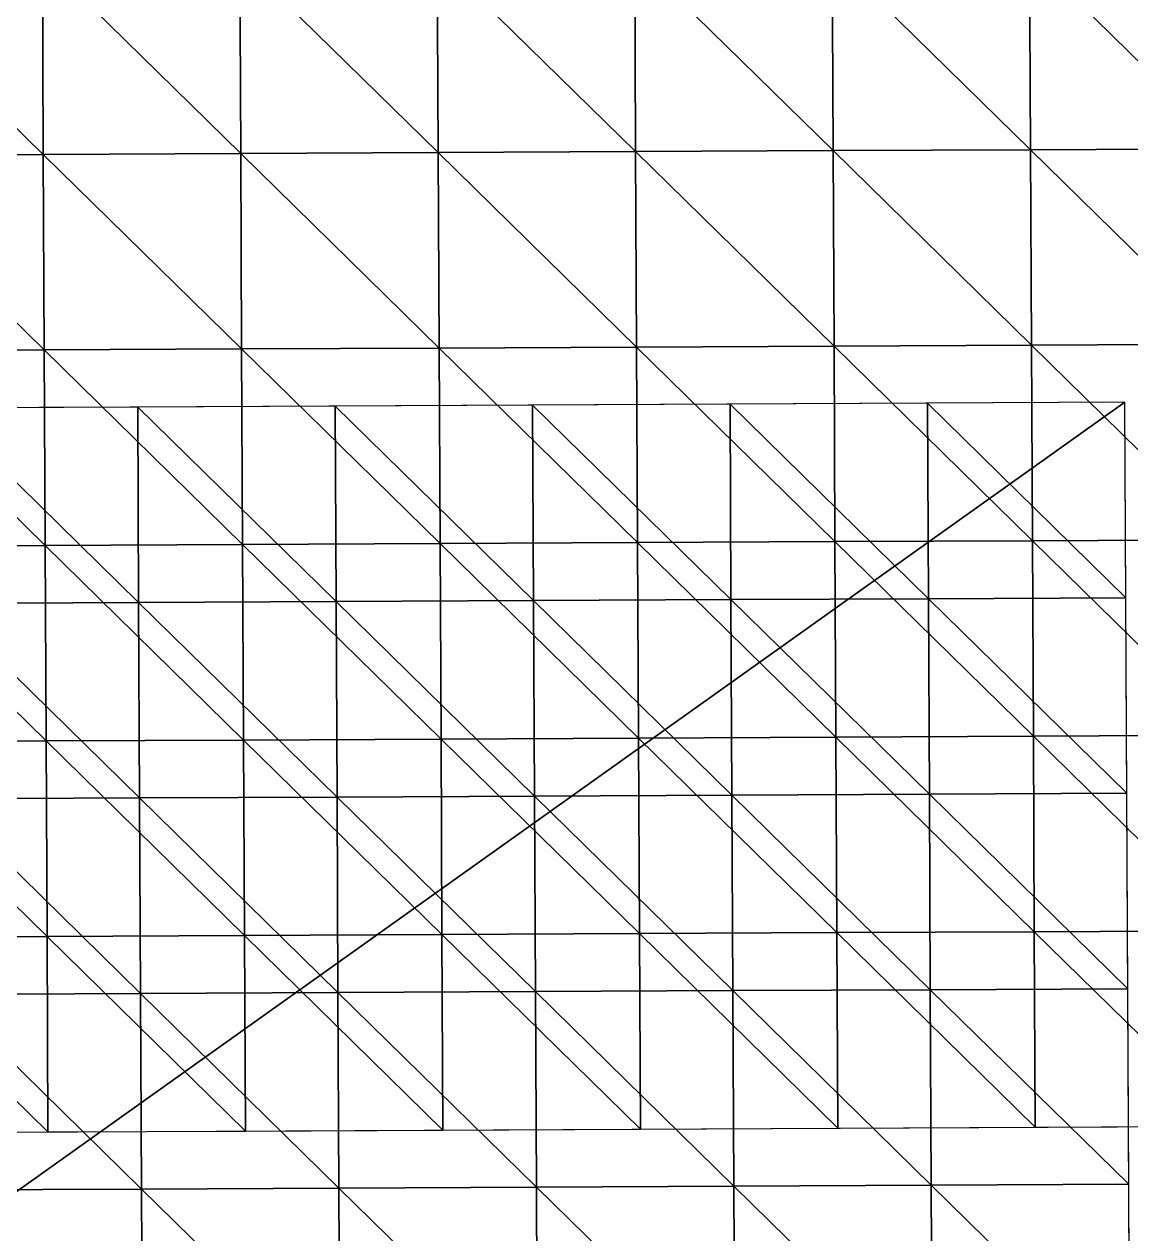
# Model space of a CAD drawing. Extents: x -372 to 678, y -263 to 741.
# Drawn here: x 299.3 to 369.7, y 210 to 287 of the extents above; entities that cross this region are included whole.
import ezdxf

# ---------------------------------------------------------------- set-up
doc = ezdxf.new("R2010")
doc.units = 0
doc.header["$LTSCALE"] = 0.0254
doc.layers.get('0').update_dxf_attribs({"linetype": 'CONTINUOUS'})
doc.layers.add('LOCATION_SNAPSHOT', color=144, linetype='CONTINUOUS')
doc.layers.add('LOCATION_TERRAIN', color=36, linetype='CONTINUOUS')

# ---------------------------------------------------------------- blocks, each defined once
blk = doc.blocks.new('LOCATION_SNAPSHOT')
at = {"color": 8}
mesh = blk.add_polyface(dxfattribs=at)
corners = [(-369.308, -262.945), (369.306, 262.947), (-371.821, 259.377), (371.824, -259.377)]
mesh.append_faces([[corners[k] for k in face] for face in [(0, 1, 2), (1, 0, 3)]], dxfattribs={"vtx0": -1, "color": 8})
blk = doc.blocks.new('LOCATION_TERRAIN')
at = {"color": 8}
mesh = blk.add_polyface(dxfattribs=at)
corners = [(306.558, 250.208, 5.6), (306.498, 262.644, 5.427), (293.937, 262.584, 4.778)]
mesh.append_faces([[corners[k] for k in face] for face in [(0, 1, 2)]], dxfattribs={"color": 8})
mesh = blk.add_polyface(dxfattribs=at)
corners = [(306.558, 250.208, 5.6), (293.937, 262.584, 4.778), (293.997, 250.147, 5.137)]
mesh.append_faces([[corners[k] for k in face] for face in [(0, 1, 2)]], dxfattribs={"color": 8})
mesh = blk.add_polyface(dxfattribs=at)
corners = [(319.12, 250.269, 6.088), (319.06, 262.705, 6.101), (306.498, 262.644, 5.427)]
mesh.append_faces([[corners[k] for k in face] for face in [(0, 1, 2)]], dxfattribs={"color": 8})
mesh = blk.add_polyface(dxfattribs=at)
corners = [(319.12, 250.269, 6.088), (306.498, 262.644, 5.427), (306.558, 250.208, 5.6)]
mesh.append_faces([[corners[k] for k in face] for face in [(0, 1, 2)]], dxfattribs={"color": 8})
mesh = blk.add_polyface(dxfattribs=at)
corners = [(331.681, 250.329, 6.881), (331.621, 262.765, 7.081), (319.06, 262.705, 6.101)]
mesh.append_faces([[corners[k] for k in face] for face in [(0, 1, 2)]], dxfattribs={"color": 8})
mesh = blk.add_polyface(dxfattribs=at)
corners = [(331.681, 250.329, 6.881), (319.06, 262.705, 6.101), (319.12, 250.269, 6.088)]
mesh.append_faces([[corners[k] for k in face] for face in [(0, 1, 2)]], dxfattribs={"color": 8})
mesh = blk.add_polyface(dxfattribs=at)
corners = [(344.243, 250.39, 7.674), (344.183, 262.826, 8.061), (331.621, 262.765, 7.081)]
mesh.append_faces([[corners[k] for k in face] for face in [(0, 1, 2)]], dxfattribs={"color": 8})
mesh = blk.add_polyface(dxfattribs=at)
corners = [(344.243, 250.39, 7.674), (331.621, 262.765, 7.081), (331.681, 250.329, 6.881)]
mesh.append_faces([[corners[k] for k in face] for face in [(0, 1, 2)]], dxfattribs={"color": 8})
mesh = blk.add_polyface(dxfattribs=at)
corners = [(356.804, 250.45, 8.448), (356.744, 262.887, 9.013), (344.183, 262.826, 8.061)]
mesh.append_faces([[corners[k] for k in face] for face in [(0, 1, 2)]], dxfattribs={"color": 8})
mesh = blk.add_polyface(dxfattribs=at)
corners = [(356.804, 250.45, 8.448), (344.183, 262.826, 8.061), (344.243, 250.39, 7.674)]
mesh.append_faces([[corners[k] for k in face] for face in [(0, 1, 2)]], dxfattribs={"color": 8})
mesh = blk.add_polyface(dxfattribs=at)
corners = [(369.366, 250.511, 8.778), (369.306, 262.947, 9.332), (356.744, 262.887, 9.013)]
mesh.append_faces([[corners[k] for k in face] for face in [(0, 1, 2)]], dxfattribs={"color": 8})
mesh = blk.add_polyface(dxfattribs=at)
corners = [(369.366, 250.511, 8.778), (356.744, 262.887, 9.013), (356.804, 250.45, 8.448)]
mesh.append_faces([[corners[k] for k in face] for face in [(0, 1, 2)]], dxfattribs={"color": 8})
mesh = blk.add_polyface(dxfattribs=at)
corners = [(306.618, 237.772, 5.802), (306.558, 250.208, 5.6), (293.997, 250.147, 5.137)]
mesh.append_faces([[corners[k] for k in face] for face in [(0, 1, 2)]], dxfattribs={"color": 8})
mesh = blk.add_polyface(dxfattribs=at)
corners = [(306.618, 237.772, 5.802), (293.997, 250.147, 5.137), (294.057, 237.711, 5.556)]
mesh.append_faces([[corners[k] for k in face] for face in [(0, 1, 2)]], dxfattribs={"color": 8})
mesh = blk.add_polyface(dxfattribs=at)
corners = [(319.18, 237.832, 6.072), (319.12, 250.269, 6.088), (306.558, 250.208, 5.6)]
mesh.append_faces([[corners[k] for k in face] for face in [(0, 1, 2)]], dxfattribs={"color": 8})
mesh = blk.add_polyface(dxfattribs=at)
corners = [(319.18, 237.832, 6.072), (306.558, 250.208, 5.6), (306.618, 237.772, 5.802)]
mesh.append_faces([[corners[k] for k in face] for face in [(0, 1, 2)]], dxfattribs={"color": 8})
mesh = blk.add_polyface(dxfattribs=at)
corners = [(331.741, 237.893, 6.648), (331.681, 250.329, 6.881), (319.12, 250.269, 6.088)]
mesh.append_faces([[corners[k] for k in face] for face in [(0, 1, 2)]], dxfattribs={"color": 8})
mesh = blk.add_polyface(dxfattribs=at)
corners = [(331.741, 237.893, 6.648), (319.12, 250.269, 6.088), (319.18, 237.832, 6.072)]
mesh.append_faces([[corners[k] for k in face] for face in [(0, 1, 2)]], dxfattribs={"color": 8})
mesh = blk.add_polyface(dxfattribs=at)
corners = [(344.303, 237.953, 7.224), (344.243, 250.39, 7.674), (331.681, 250.329, 6.881)]
mesh.append_faces([[corners[k] for k in face] for face in [(0, 1, 2)]], dxfattribs={"color": 8})
mesh = blk.add_polyface(dxfattribs=at)
corners = [(344.303, 237.953, 7.224), (331.681, 250.329, 6.881), (331.741, 237.893, 6.648)]
mesh.append_faces([[corners[k] for k in face] for face in [(0, 1, 2)]], dxfattribs={"color": 8})
mesh = blk.add_polyface(dxfattribs=at)
corners = [(356.864, 238.014, 7.79), (356.804, 250.45, 8.448), (344.243, 250.39, 7.674)]
mesh.append_faces([[corners[k] for k in face] for face in [(0, 1, 2)]], dxfattribs={"color": 8})
mesh = blk.add_polyface(dxfattribs=at)
corners = [(356.864, 238.014, 7.79), (344.243, 250.39, 7.674), (344.303, 237.953, 7.224)]
mesh.append_faces([[corners[k] for k in face] for face in [(0, 1, 2)]], dxfattribs={"color": 8})
mesh = blk.add_polyface(dxfattribs=at)
corners = [(369.426, 238.075, 8.12), (369.366, 250.511, 8.778), (356.804, 250.45, 8.448)]
mesh.append_faces([[corners[k] for k in face] for face in [(0, 1, 2)]], dxfattribs={"color": 8})
mesh = blk.add_polyface(dxfattribs=at)
corners = [(369.426, 238.075, 8.12), (356.804, 250.45, 8.448), (356.864, 238.014, 7.79)]
mesh.append_faces([[corners[k] for k in face] for face in [(0, 1, 2)]], dxfattribs={"color": 8})
mesh = blk.add_polyface(dxfattribs=at)
corners = [(306.678, 225.335, 6.003), (306.618, 237.772, 5.802), (294.057, 237.711, 5.556)]
mesh.append_faces([[corners[k] for k in face] for face in [(0, 1, 2)]], dxfattribs={"color": 8})
mesh = blk.add_polyface(dxfattribs=at)
corners = [(319.24, 225.396, 6.056), (319.18, 237.832, 6.072), (306.618, 237.772, 5.802)]
mesh.append_faces([[corners[k] for k in face] for face in [(0, 1, 2)]], dxfattribs={"color": 8})
mesh = blk.add_polyface(dxfattribs=at)
corners = [(319.24, 225.396, 6.056), (306.618, 237.772, 5.802), (306.678, 225.335, 6.003)]
mesh.append_faces([[corners[k] for k in face] for face in [(0, 1, 2)]], dxfattribs={"color": 8})
mesh = blk.add_polyface(dxfattribs=at)
corners = [(331.801, 225.457, 6.415), (331.741, 237.893, 6.648), (319.18, 237.832, 6.072)]
mesh.append_faces([[corners[k] for k in face] for face in [(0, 1, 2)]], dxfattribs={"color": 8})
mesh = blk.add_polyface(dxfattribs=at)
corners = [(331.801, 225.457, 6.415), (319.18, 237.832, 6.072), (319.24, 225.396, 6.056)]
mesh.append_faces([[corners[k] for k in face] for face in [(0, 1, 2)]], dxfattribs={"color": 8})
mesh = blk.add_polyface(dxfattribs=at)
corners = [(344.363, 225.517, 6.775), (344.303, 237.953, 7.224), (331.741, 237.893, 6.648)]
mesh.append_faces([[corners[k] for k in face] for face in [(0, 1, 2)]], dxfattribs={"color": 8})
mesh = blk.add_polyface(dxfattribs=at)
corners = [(344.363, 225.517, 6.775), (331.741, 237.893, 6.648), (331.801, 225.457, 6.415)]
mesh.append_faces([[corners[k] for k in face] for face in [(0, 1, 2)]], dxfattribs={"color": 8})
mesh = blk.add_polyface(dxfattribs=at)
corners = [(356.924, 225.578, 7.133), (356.864, 238.014, 7.79), (344.303, 237.953, 7.224)]
mesh.append_faces([[corners[k] for k in face] for face in [(0, 1, 2)]], dxfattribs={"color": 8})
mesh = blk.add_polyface(dxfattribs=at)
corners = [(356.924, 225.578, 7.133), (344.303, 237.953, 7.224), (344.363, 225.517, 6.775)]
mesh.append_faces([[corners[k] for k in face] for face in [(0, 1, 2)]], dxfattribs={"color": 8})
mesh = blk.add_polyface(dxfattribs=at)
corners = [(369.486, 225.638, 7.463), (369.426, 238.075, 8.12), (356.864, 238.014, 7.79)]
mesh.append_faces([[corners[k] for k in face] for face in [(0, 1, 2)]], dxfattribs={"color": 8})
mesh = blk.add_polyface(dxfattribs=at)
corners = [(369.486, 225.638, 7.463), (356.864, 238.014, 7.79), (356.924, 225.578, 7.133)]
mesh.append_faces([[corners[k] for k in face] for face in [(0, 1, 2)]], dxfattribs={"color": 8})
mesh = blk.add_polyface(dxfattribs=at)
corners = [(306.678, 225.335, 6.003), (294.057, 237.711, 5.556), (294.117, 225.275, 5.974)]
mesh.append_faces([[corners[k] for k in face] for face in [(0, 1, 2)]], dxfattribs={"color": 8})
mesh = blk.add_polyface(dxfattribs=at)
corners = [(331.861, 213.02, 6.467), (331.801, 225.457, 6.415), (319.24, 225.396, 6.056)]
mesh.append_faces([[corners[k] for k in face] for face in [(0, 1, 2)]], dxfattribs={"color": 8})
mesh = blk.add_polyface(dxfattribs=at)
corners = [(344.423, 213.081, 6.609), (344.363, 225.517, 6.775), (331.801, 225.457, 6.415)]
mesh.append_faces([[corners[k] for k in face] for face in [(0, 1, 2)]], dxfattribs={"color": 8})
mesh = blk.add_polyface(dxfattribs=at)
corners = [(344.423, 213.081, 6.609), (331.801, 225.457, 6.415), (331.861, 213.02, 6.467)]
mesh.append_faces([[corners[k] for k in face] for face in [(0, 1, 2)]], dxfattribs={"color": 8})
mesh = blk.add_polyface(dxfattribs=at)
corners = [(356.984, 213.141, 6.763), (356.924, 225.578, 7.133), (344.363, 225.517, 6.775)]
mesh.append_faces([[corners[k] for k in face] for face in [(0, 1, 2)]], dxfattribs={"color": 8})
mesh = blk.add_polyface(dxfattribs=at)
corners = [(356.984, 213.141, 6.763), (344.363, 225.517, 6.775), (344.423, 213.081, 6.609)]
mesh.append_faces([[corners[k] for k in face] for face in [(0, 1, 2)]], dxfattribs={"color": 8})
mesh = blk.add_polyface(dxfattribs=at)
corners = [(369.546, 213.202, 7.187), (369.486, 225.638, 7.463), (356.924, 225.578, 7.133)]
mesh.append_faces([[corners[k] for k in face] for face in [(0, 1, 2)]], dxfattribs={"color": 8})
mesh = blk.add_polyface(dxfattribs=at)
corners = [(369.546, 213.202, 7.187), (356.924, 225.578, 7.133), (356.984, 213.141, 6.763)]
mesh.append_faces([[corners[k] for k in face] for face in [(0, 1, 2)]], dxfattribs={"color": 8})
mesh = blk.add_polyface(dxfattribs=at)
corners = [(306.738, 212.899, 6.489), (306.678, 225.335, 6.003), (294.117, 225.275, 5.974)]
mesh.append_faces([[corners[k] for k in face] for face in [(0, 1, 2)]], dxfattribs={"color": 8})
mesh = blk.add_polyface(dxfattribs=at)
corners = [(306.738, 212.899, 6.489), (294.117, 225.275, 5.974), (294.177, 212.839, 6.677)]
mesh.append_faces([[corners[k] for k in face] for face in [(0, 1, 2)]], dxfattribs={"color": 8})
mesh = blk.add_polyface(dxfattribs=at)
corners = [(319.3, 212.96, 6.325), (319.24, 225.396, 6.056), (306.678, 225.335, 6.003)]
mesh.append_faces([[corners[k] for k in face] for face in [(0, 1, 2)]], dxfattribs={"color": 8})
mesh = blk.add_polyface(dxfattribs=at)
corners = [(319.3, 212.96, 6.325), (306.678, 225.335, 6.003), (306.738, 212.899, 6.489)]
mesh.append_faces([[corners[k] for k in face] for face in [(0, 1, 2)]], dxfattribs={"color": 8})
mesh = blk.add_polyface(dxfattribs=at)
corners = [(331.861, 213.02, 6.467), (319.24, 225.396, 6.056), (319.3, 212.96, 6.325)]
mesh.append_faces([[corners[k] for k in face] for face in [(0, 1, 2)]], dxfattribs={"color": 8})
mesh = blk.add_polyface(dxfattribs=at)
corners = [(357.044, 200.705, 6.439), (356.984, 213.141, 6.763), (344.423, 213.081, 6.609)]
mesh.append_faces([[corners[k] for k in face] for face in [(0, 1, 2)]], dxfattribs={"color": 8})
mesh = blk.add_polyface(dxfattribs=at)
corners = [(369.606, 200.766, 6.971), (369.546, 213.202, 7.187), (356.984, 213.141, 6.763)]
mesh.append_faces([[corners[k] for k in face] for face in [(0, 1, 2)]], dxfattribs={"color": 8})
mesh = blk.add_polyface(dxfattribs=at)
corners = [(369.606, 200.766, 6.971), (356.984, 213.141, 6.763), (357.044, 200.705, 6.439)]
mesh.append_faces([[corners[k] for k in face] for face in [(0, 1, 2)]], dxfattribs={"color": 8})
mesh = blk.add_polyface(dxfattribs=at)
corners = [(306.798, 200.463, 7.019), (306.738, 212.899, 6.489), (294.177, 212.839, 6.677)]
mesh.append_faces([[corners[k] for k in face] for face in [(0, 1, 2)]], dxfattribs={"color": 8})
mesh = blk.add_polyface(dxfattribs=at)
corners = [(306.798, 200.463, 7.019), (294.177, 212.839, 6.677), (294.237, 200.402, 7.424)]
mesh.append_faces([[corners[k] for k in face] for face in [(0, 1, 2)]], dxfattribs={"color": 8})
mesh = blk.add_polyface(dxfattribs=at)
corners = [(319.36, 200.523, 6.638), (319.3, 212.96, 6.325), (306.738, 212.899, 6.489)]
mesh.append_faces([[corners[k] for k in face] for face in [(0, 1, 2)]], dxfattribs={"color": 8})
mesh = blk.add_polyface(dxfattribs=at)
corners = [(319.36, 200.523, 6.638), (306.738, 212.899, 6.489), (306.798, 200.463, 7.019)]
mesh.append_faces([[corners[k] for k in face] for face in [(0, 1, 2)]], dxfattribs={"color": 8})
mesh = blk.add_polyface(dxfattribs=at)
corners = [(331.921, 200.584, 6.563), (331.861, 213.02, 6.467), (319.3, 212.96, 6.325)]
mesh.append_faces([[corners[k] for k in face] for face in [(0, 1, 2)]], dxfattribs={"color": 8})
mesh = blk.add_polyface(dxfattribs=at)
corners = [(331.921, 200.584, 6.563), (319.3, 212.96, 6.325), (319.36, 200.523, 6.638)]
mesh.append_faces([[corners[k] for k in face] for face in [(0, 1, 2)]], dxfattribs={"color": 8})
mesh = blk.add_polyface(dxfattribs=at)
corners = [(344.483, 200.645, 6.489), (344.423, 213.081, 6.609), (331.861, 213.02, 6.467)]
mesh.append_faces([[corners[k] for k in face] for face in [(0, 1, 2)]], dxfattribs={"color": 8})
mesh = blk.add_polyface(dxfattribs=at)
corners = [(344.483, 200.645, 6.489), (331.861, 213.02, 6.467), (331.921, 200.584, 6.563)]
mesh.append_faces([[corners[k] for k in face] for face in [(0, 1, 2)]], dxfattribs={"color": 8})
mesh = blk.add_polyface(dxfattribs=at)
corners = [(357.044, 200.705, 6.439), (344.423, 213.081, 6.609), (344.483, 200.645, 6.489)]
mesh.append_faces([[corners[k] for k in face] for face in [(0, 1, 2)]], dxfattribs={"color": 8})
blk = doc.blocks.new('LOCATION_SNAPSHOT_1')
at = {"color": 8}
mesh = blk.add_polyface(dxfattribs=at)
corners = [(-63.49, 214.773), (675.116, 740.668), (-66.007, 737.092), (677.638, 218.347)]
mesh.append_faces([[corners[k] for k in face] for face in [(0, 1, 2), (1, 0, 3)]], dxfattribs={"vtx0": -1, "color": 8})
blk = doc.blocks.new('LOCATION_TERRAIN_1')
at = {"color": 8}
mesh = blk.add_polyface(dxfattribs=at)
corners = [(300.493, 278.709, 5.317), (300.433, 291.146, 5.469), (287.871, 291.085, 5.069)]
mesh.append_faces([[corners[k] for k in face] for face in [(0, 1, 2)]], dxfattribs={"color": 8})
mesh = blk.add_polyface(dxfattribs=at)
corners = [(300.493, 278.709, 5.317), (287.871, 291.085, 5.069), (287.931, 278.649, 4.808)]
mesh.append_faces([[corners[k] for k in face] for face in [(0, 1, 2)]], dxfattribs={"color": 8})
mesh = blk.add_polyface(dxfattribs=at)
corners = [(313.054, 278.77, 5.827), (312.994, 291.206, 5.87), (300.433, 291.146, 5.469)]
mesh.append_faces([[corners[k] for k in face] for face in [(0, 1, 2)]], dxfattribs={"color": 8})
mesh = blk.add_polyface(dxfattribs=at)
corners = [(313.054, 278.77, 5.827), (300.433, 291.146, 5.469), (300.493, 278.709, 5.317)]
mesh.append_faces([[corners[k] for k in face] for face in [(0, 1, 2)]], dxfattribs={"color": 8})
mesh = blk.add_polyface(dxfattribs=at)
corners = [(325.616, 278.831, 6.534), (325.556, 291.267, 6.469), (312.994, 291.206, 5.87)]
mesh.append_faces([[corners[k] for k in face] for face in [(0, 1, 2)]], dxfattribs={"color": 8})
mesh = blk.add_polyface(dxfattribs=at)
corners = [(325.616, 278.831, 6.534), (312.994, 291.206, 5.87), (313.054, 278.77, 5.827)]
mesh.append_faces([[corners[k] for k in face] for face in [(0, 1, 2)]], dxfattribs={"color": 8})
mesh = blk.add_polyface(dxfattribs=at)
corners = [(338.177, 278.891, 7.373), (338.117, 291.327, 7.2), (325.556, 291.267, 6.469)]
mesh.append_faces([[corners[k] for k in face] for face in [(0, 1, 2)]], dxfattribs={"color": 8})
mesh = blk.add_polyface(dxfattribs=at)
corners = [(338.177, 278.891, 7.373), (325.556, 291.267, 6.469), (325.616, 278.831, 6.534)]
mesh.append_faces([[corners[k] for k in face] for face in [(0, 1, 2)]], dxfattribs={"color": 8})
mesh = blk.add_polyface(dxfattribs=at)
corners = [(350.739, 278.952, 8.213), (350.679, 291.388, 7.931), (338.117, 291.327, 7.2)]
mesh.append_faces([[corners[k] for k in face] for face in [(0, 1, 2)]], dxfattribs={"color": 8})
mesh = blk.add_polyface(dxfattribs=at)
corners = [(350.739, 278.952, 8.213), (338.117, 291.327, 7.2), (338.177, 278.891, 7.373)]
mesh.append_faces([[corners[k] for k in face] for face in [(0, 1, 2)]], dxfattribs={"color": 8})
mesh = blk.add_polyface(dxfattribs=at)
corners = [(363.3, 279.012, 8.676), (363.24, 291.449, 8.285), (350.679, 291.388, 7.931)]
mesh.append_faces([[corners[k] for k in face] for face in [(0, 1, 2)]], dxfattribs={"color": 8})
mesh = blk.add_polyface(dxfattribs=at)
corners = [(363.3, 279.012, 8.676), (350.679, 291.388, 7.931), (350.739, 278.952, 8.213)]
mesh.append_faces([[corners[k] for k in face] for face in [(0, 1, 2)]], dxfattribs={"color": 8})
mesh = blk.add_polyface(dxfattribs=at)
corners = [(375.862, 279.073, 8.855), (375.802, 291.509, 8.356), (363.24, 291.449, 8.285)]
mesh.append_faces([[corners[k] for k in face] for face in [(0, 1, 2)]], dxfattribs={"color": 8})
mesh = blk.add_polyface(dxfattribs=at)
corners = [(375.862, 279.073, 8.855), (363.24, 291.449, 8.285), (363.3, 279.012, 8.676)]
mesh.append_faces([[corners[k] for k in face] for face in [(0, 1, 2)]], dxfattribs={"color": 8})
mesh = blk.add_polyface(dxfattribs=at)
corners = [(300.553, 266.273, 5.166), (300.493, 278.709, 5.317), (287.931, 278.649, 4.808)]
mesh.append_faces([[corners[k] for k in face] for face in [(0, 1, 2)]], dxfattribs={"color": 8})
mesh = blk.add_polyface(dxfattribs=at)
corners = [(300.553, 266.273, 5.166), (287.931, 278.649, 4.808), (287.991, 266.213, 4.548)]
mesh.append_faces([[corners[k] for k in face] for face in [(0, 1, 2)]], dxfattribs={"color": 8})
mesh = blk.add_polyface(dxfattribs=at)
corners = [(313.114, 266.334, 5.783), (313.054, 278.77, 5.827), (300.493, 278.709, 5.317)]
mesh.append_faces([[corners[k] for k in face] for face in [(0, 1, 2)]], dxfattribs={"color": 8})
mesh = blk.add_polyface(dxfattribs=at)
corners = [(313.114, 266.334, 5.783), (300.493, 278.709, 5.317), (300.553, 266.273, 5.166)]
mesh.append_faces([[corners[k] for k in face] for face in [(0, 1, 2)]], dxfattribs={"color": 8})
mesh = blk.add_polyface(dxfattribs=at)
corners = [(325.676, 266.394, 6.599), (325.616, 278.831, 6.534), (313.054, 278.77, 5.827)]
mesh.append_faces([[corners[k] for k in face] for face in [(0, 1, 2)]], dxfattribs={"color": 8})
mesh = blk.add_polyface(dxfattribs=at)
corners = [(325.676, 266.394, 6.599), (313.054, 278.77, 5.827), (313.114, 266.334, 5.783)]
mesh.append_faces([[corners[k] for k in face] for face in [(0, 1, 2)]], dxfattribs={"color": 8})
mesh = blk.add_polyface(dxfattribs=at)
corners = [(338.237, 266.455, 7.547), (338.177, 278.891, 7.373), (325.616, 278.831, 6.534)]
mesh.append_faces([[corners[k] for k in face] for face in [(0, 1, 2)]], dxfattribs={"color": 8})
mesh = blk.add_polyface(dxfattribs=at)
corners = [(338.237, 266.455, 7.547), (325.616, 278.831, 6.534), (325.676, 266.394, 6.599)]
mesh.append_faces([[corners[k] for k in face] for face in [(0, 1, 2)]], dxfattribs={"color": 8})
mesh = blk.add_polyface(dxfattribs=at)
corners = [(350.799, 266.516, 8.495), (350.739, 278.952, 8.213), (338.177, 278.891, 7.373)]
mesh.append_faces([[corners[k] for k in face] for face in [(0, 1, 2)]], dxfattribs={"color": 8})
mesh = blk.add_polyface(dxfattribs=at)
corners = [(350.799, 266.516, 8.495), (338.177, 278.891, 7.373), (338.237, 266.455, 7.547)]
mesh.append_faces([[corners[k] for k in face] for face in [(0, 1, 2)]], dxfattribs={"color": 8})
mesh = blk.add_polyface(dxfattribs=at)
corners = [(363.36, 266.576, 9.067), (363.3, 279.012, 8.676), (350.739, 278.952, 8.213)]
mesh.append_faces([[corners[k] for k in face] for face in [(0, 1, 2)]], dxfattribs={"color": 8})
mesh = blk.add_polyface(dxfattribs=at)
corners = [(363.36, 266.576, 9.067), (350.739, 278.952, 8.213), (350.799, 266.516, 8.495)]
mesh.append_faces([[corners[k] for k in face] for face in [(0, 1, 2)]], dxfattribs={"color": 8})
mesh = blk.add_polyface(dxfattribs=at)
corners = [(375.922, 266.637, 9.355), (375.862, 279.073, 8.855), (363.3, 279.012, 8.676)]
mesh.append_faces([[corners[k] for k in face] for face in [(0, 1, 2)]], dxfattribs={"color": 8})
mesh = blk.add_polyface(dxfattribs=at)
corners = [(375.922, 266.637, 9.355), (363.3, 279.012, 8.676), (363.36, 266.576, 9.067)]
mesh.append_faces([[corners[k] for k in face] for face in [(0, 1, 2)]], dxfattribs={"color": 8})
mesh = blk.add_polyface(dxfattribs=at)
corners = [(300.613, 253.837, 5.292), (300.553, 266.273, 5.166), (287.991, 266.213, 4.548)]
mesh.append_faces([[corners[k] for k in face] for face in [(0, 1, 2)]], dxfattribs={"color": 8})
mesh = blk.add_polyface(dxfattribs=at)
corners = [(313.174, 253.898, 5.82), (313.114, 266.334, 5.783), (300.553, 266.273, 5.166)]
mesh.append_faces([[corners[k] for k in face] for face in [(0, 1, 2)]], dxfattribs={"color": 8})
mesh = blk.add_polyface(dxfattribs=at)
corners = [(313.174, 253.898, 5.82), (300.553, 266.273, 5.166), (300.613, 253.837, 5.292)]
mesh.append_faces([[corners[k] for k in face] for face in [(0, 1, 2)]], dxfattribs={"color": 8})
mesh = blk.add_polyface(dxfattribs=at)
corners = [(325.736, 253.958, 6.545), (325.676, 266.394, 6.599), (313.114, 266.334, 5.783)]
mesh.append_faces([[corners[k] for k in face] for face in [(0, 1, 2)]], dxfattribs={"color": 8})
mesh = blk.add_polyface(dxfattribs=at)
corners = [(325.736, 253.958, 6.545), (313.114, 266.334, 5.783), (313.174, 253.898, 5.82)]
mesh.append_faces([[corners[k] for k in face] for face in [(0, 1, 2)]], dxfattribs={"color": 8})
mesh = blk.add_polyface(dxfattribs=at)
corners = [(338.297, 254.019, 7.402), (338.237, 266.455, 7.547), (325.676, 266.394, 6.599)]
mesh.append_faces([[corners[k] for k in face] for face in [(0, 1, 2)]], dxfattribs={"color": 8})
mesh = blk.add_polyface(dxfattribs=at)
corners = [(338.297, 254.019, 7.402), (325.676, 266.394, 6.599), (325.736, 253.958, 6.545)]
mesh.append_faces([[corners[k] for k in face] for face in [(0, 1, 2)]], dxfattribs={"color": 8})
mesh = blk.add_polyface(dxfattribs=at)
corners = [(350.859, 254.079, 8.259), (350.799, 266.516, 8.495), (338.237, 266.455, 7.547)]
mesh.append_faces([[corners[k] for k in face] for face in [(0, 1, 2)]], dxfattribs={"color": 8})
mesh = blk.add_polyface(dxfattribs=at)
corners = [(350.859, 254.079, 8.259), (338.237, 266.455, 7.547), (338.297, 254.019, 7.402)]
mesh.append_faces([[corners[k] for k in face] for face in [(0, 1, 2)]], dxfattribs={"color": 8})
mesh = blk.add_polyface(dxfattribs=at)
corners = [(363.42, 254.14, 8.816), (363.36, 266.576, 9.067), (350.799, 266.516, 8.495)]
mesh.append_faces([[corners[k] for k in face] for face in [(0, 1, 2)]], dxfattribs={"color": 8})
mesh = blk.add_polyface(dxfattribs=at)
corners = [(363.42, 254.14, 8.816), (350.799, 266.516, 8.495), (350.859, 254.079, 8.259)]
mesh.append_faces([[corners[k] for k in face] for face in [(0, 1, 2)]], dxfattribs={"color": 8})
mesh = blk.add_polyface(dxfattribs=at)
corners = [(375.982, 254.201, 9.146), (375.922, 266.637, 9.355), (363.36, 266.576, 9.067)]
mesh.append_faces([[corners[k] for k in face] for face in [(0, 1, 2)]], dxfattribs={"color": 8})
mesh = blk.add_polyface(dxfattribs=at)
corners = [(375.982, 254.201, 9.146), (363.36, 266.576, 9.067), (363.42, 254.14, 8.816)]
mesh.append_faces([[corners[k] for k in face] for face in [(0, 1, 2)]], dxfattribs={"color": 8})
mesh = blk.add_polyface(dxfattribs=at)
corners = [(300.613, 253.837, 5.292), (287.991, 266.213, 4.548), (288.051, 253.776, 4.765)]
mesh.append_faces([[corners[k] for k in face] for face in [(0, 1, 2)]], dxfattribs={"color": 8})
mesh = blk.add_polyface(dxfattribs=at)
corners = [(325.796, 241.522, 6.415), (325.736, 253.958, 6.545), (313.174, 253.898, 5.82)]
mesh.append_faces([[corners[k] for k in face] for face in [(0, 1, 2)]], dxfattribs={"color": 8})
mesh = blk.add_polyface(dxfattribs=at)
corners = [(338.357, 241.583, 7.055), (338.297, 254.019, 7.402), (325.736, 253.958, 6.545)]
mesh.append_faces([[corners[k] for k in face] for face in [(0, 1, 2)]], dxfattribs={"color": 8})
mesh = blk.add_polyface(dxfattribs=at)
corners = [(338.357, 241.583, 7.055), (325.736, 253.958, 6.545), (325.796, 241.522, 6.415)]
mesh.append_faces([[corners[k] for k in face] for face in [(0, 1, 2)]], dxfattribs={"color": 8})
mesh = blk.add_polyface(dxfattribs=at)
corners = [(350.919, 241.643, 7.695), (350.859, 254.079, 8.259), (338.297, 254.019, 7.402)]
mesh.append_faces([[corners[k] for k in face] for face in [(0, 1, 2)]], dxfattribs={"color": 8})
mesh = blk.add_polyface(dxfattribs=at)
corners = [(350.919, 241.643, 7.695), (338.297, 254.019, 7.402), (338.357, 241.583, 7.055)]
mesh.append_faces([[corners[k] for k in face] for face in [(0, 1, 2)]], dxfattribs={"color": 8})
mesh = blk.add_polyface(dxfattribs=at)
corners = [(363.48, 241.704, 8.158), (363.42, 254.14, 8.816), (350.859, 254.079, 8.259)]
mesh.append_faces([[corners[k] for k in face] for face in [(0, 1, 2)]], dxfattribs={"color": 8})
mesh = blk.add_polyface(dxfattribs=at)
corners = [(363.48, 241.704, 8.158), (350.859, 254.079, 8.259), (350.919, 241.643, 7.695)]
mesh.append_faces([[corners[k] for k in face] for face in [(0, 1, 2)]], dxfattribs={"color": 8})
mesh = blk.add_polyface(dxfattribs=at)
corners = [(376.042, 241.764, 8.488), (375.982, 254.201, 9.146), (363.42, 254.14, 8.816)]
mesh.append_faces([[corners[k] for k in face] for face in [(0, 1, 2)]], dxfattribs={"color": 8})
mesh = blk.add_polyface(dxfattribs=at)
corners = [(376.042, 241.764, 8.488), (363.42, 254.14, 8.816), (363.48, 241.704, 8.158)]
mesh.append_faces([[corners[k] for k in face] for face in [(0, 1, 2)]], dxfattribs={"color": 8})
mesh = blk.add_polyface(dxfattribs=at)
corners = [(300.673, 241.401, 5.596), (300.613, 253.837, 5.292), (288.051, 253.776, 4.765)]
mesh.append_faces([[corners[k] for k in face] for face in [(0, 1, 2)]], dxfattribs={"color": 8})
mesh = blk.add_polyface(dxfattribs=at)
corners = [(300.673, 241.401, 5.596), (288.051, 253.776, 4.765), (288.111, 241.34, 5.286)]
mesh.append_faces([[corners[k] for k in face] for face in [(0, 1, 2)]], dxfattribs={"color": 8})
mesh = blk.add_polyface(dxfattribs=at)
corners = [(313.234, 241.461, 5.906), (313.174, 253.898, 5.82), (300.613, 253.837, 5.292)]
mesh.append_faces([[corners[k] for k in face] for face in [(0, 1, 2)]], dxfattribs={"color": 8})
mesh = blk.add_polyface(dxfattribs=at)
corners = [(313.234, 241.461, 5.906), (300.613, 253.837, 5.292), (300.673, 241.401, 5.596)]
mesh.append_faces([[corners[k] for k in face] for face in [(0, 1, 2)]], dxfattribs={"color": 8})
mesh = blk.add_polyface(dxfattribs=at)
corners = [(325.796, 241.522, 6.415), (313.174, 253.898, 5.82), (313.234, 241.461, 5.906)]
mesh.append_faces([[corners[k] for k in face] for face in [(0, 1, 2)]], dxfattribs={"color": 8})
mesh = blk.add_polyface(dxfattribs=at)
corners = [(350.979, 229.207, 7.13), (350.919, 241.643, 7.695), (338.357, 241.583, 7.055)]
mesh.append_faces([[corners[k] for k in face] for face in [(0, 1, 2)]], dxfattribs={"color": 8})
mesh = blk.add_polyface(dxfattribs=at)
corners = [(363.54, 229.268, 7.5), (363.48, 241.704, 8.158), (350.919, 241.643, 7.695)]
mesh.append_faces([[corners[k] for k in face] for face in [(0, 1, 2)]], dxfattribs={"color": 8})
mesh = blk.add_polyface(dxfattribs=at)
corners = [(363.54, 229.268, 7.5), (350.919, 241.643, 7.695), (350.979, 229.207, 7.13)]
mesh.append_faces([[corners[k] for k in face] for face in [(0, 1, 2)]], dxfattribs={"color": 8})
mesh = blk.add_polyface(dxfattribs=at)
corners = [(376.102, 229.328, 7.83), (376.042, 241.764, 8.488), (363.48, 241.704, 8.158)]
mesh.append_faces([[corners[k] for k in face] for face in [(0, 1, 2)]], dxfattribs={"color": 8})
mesh = blk.add_polyface(dxfattribs=at)
corners = [(376.102, 229.328, 7.83), (363.48, 241.704, 8.158), (363.54, 229.268, 7.5)]
mesh.append_faces([[corners[k] for k in face] for face in [(0, 1, 2)]], dxfattribs={"color": 8})
mesh = blk.add_polyface(dxfattribs=at)
corners = [(300.733, 228.965, 5.9), (300.673, 241.401, 5.596), (288.111, 241.34, 5.286)]
mesh.append_faces([[corners[k] for k in face] for face in [(0, 1, 2)]], dxfattribs={"color": 8})
mesh = blk.add_polyface(dxfattribs=at)
corners = [(300.733, 228.965, 5.9), (288.111, 241.34, 5.286), (288.171, 228.904, 5.807)]
mesh.append_faces([[corners[k] for k in face] for face in [(0, 1, 2)]], dxfattribs={"color": 8})
mesh = blk.add_polyface(dxfattribs=at)
corners = [(313.294, 229.025, 5.993), (313.234, 241.461, 5.906), (300.673, 241.401, 5.596)]
mesh.append_faces([[corners[k] for k in face] for face in [(0, 1, 2)]], dxfattribs={"color": 8})
mesh = blk.add_polyface(dxfattribs=at)
corners = [(313.294, 229.025, 5.993), (300.673, 241.401, 5.596), (300.733, 228.965, 5.9)]
mesh.append_faces([[corners[k] for k in face] for face in [(0, 1, 2)]], dxfattribs={"color": 8})
mesh = blk.add_polyface(dxfattribs=at)
corners = [(325.856, 229.086, 6.284), (325.796, 241.522, 6.415), (313.234, 241.461, 5.906)]
mesh.append_faces([[corners[k] for k in face] for face in [(0, 1, 2)]], dxfattribs={"color": 8})
mesh = blk.add_polyface(dxfattribs=at)
corners = [(325.856, 229.086, 6.284), (313.234, 241.461, 5.906), (313.294, 229.025, 5.993)]
mesh.append_faces([[corners[k] for k in face] for face in [(0, 1, 2)]], dxfattribs={"color": 8})
mesh = blk.add_polyface(dxfattribs=at)
corners = [(338.417, 229.146, 6.707), (338.357, 241.583, 7.055), (325.796, 241.522, 6.415)]
mesh.append_faces([[corners[k] for k in face] for face in [(0, 1, 2)]], dxfattribs={"color": 8})
mesh = blk.add_polyface(dxfattribs=at)
corners = [(338.417, 229.146, 6.707), (325.796, 241.522, 6.415), (325.856, 229.086, 6.284)]
mesh.append_faces([[corners[k] for k in face] for face in [(0, 1, 2)]], dxfattribs={"color": 8})
mesh = blk.add_polyface(dxfattribs=at)
corners = [(350.979, 229.207, 7.13), (338.357, 241.583, 7.055), (338.417, 229.146, 6.707)]
mesh.append_faces([[corners[k] for k in face] for face in [(0, 1, 2)]], dxfattribs={"color": 8})
mesh = blk.add_polyface(dxfattribs=at)
corners = [(376.162, 216.892, 7.458), (376.102, 229.328, 7.83), (363.54, 229.268, 7.5)]
mesh.append_faces([[corners[k] for k in face] for face in [(0, 1, 2)]], dxfattribs={"color": 8})
mesh = blk.add_polyface(dxfattribs=at)
corners = [(300.793, 216.528, 6.392), (300.733, 228.965, 5.9), (288.171, 228.904, 5.807)]
mesh.append_faces([[corners[k] for k in face] for face in [(0, 1, 2)]], dxfattribs={"color": 8})
mesh = blk.add_polyface(dxfattribs=at)
corners = [(300.793, 216.528, 6.392), (288.171, 228.904, 5.807), (288.231, 216.468, 6.516)]
mesh.append_faces([[corners[k] for k in face] for face in [(0, 1, 2)]], dxfattribs={"color": 8})
mesh = blk.add_polyface(dxfattribs=at)
corners = [(313.354, 216.589, 6.268), (313.294, 229.025, 5.993), (300.733, 228.965, 5.9)]
mesh.append_faces([[corners[k] for k in face] for face in [(0, 1, 2)]], dxfattribs={"color": 8})
mesh = blk.add_polyface(dxfattribs=at)
corners = [(313.354, 216.589, 6.268), (300.733, 228.965, 5.9), (300.793, 216.528, 6.392)]
mesh.append_faces([[corners[k] for k in face] for face in [(0, 1, 2)]], dxfattribs={"color": 8})
mesh = blk.add_polyface(dxfattribs=at)
corners = [(325.916, 216.65, 6.342), (325.856, 229.086, 6.284), (313.294, 229.025, 5.993)]
mesh.append_faces([[corners[k] for k in face] for face in [(0, 1, 2)]], dxfattribs={"color": 8})
mesh = blk.add_polyface(dxfattribs=at)
corners = [(325.916, 216.65, 6.342), (313.294, 229.025, 5.993), (313.354, 216.589, 6.268)]
mesh.append_faces([[corners[k] for k in face] for face in [(0, 1, 2)]], dxfattribs={"color": 8})
mesh = blk.add_polyface(dxfattribs=at)
corners = [(338.477, 216.71, 6.548), (338.417, 229.146, 6.707), (325.856, 229.086, 6.284)]
mesh.append_faces([[corners[k] for k in face] for face in [(0, 1, 2)]], dxfattribs={"color": 8})
mesh = blk.add_polyface(dxfattribs=at)
corners = [(338.477, 216.71, 6.548), (325.856, 229.086, 6.284), (325.916, 216.65, 6.342)]
mesh.append_faces([[corners[k] for k in face] for face in [(0, 1, 2)]], dxfattribs={"color": 8})
mesh = blk.add_polyface(dxfattribs=at)
corners = [(351.039, 216.771, 6.754), (350.979, 229.207, 7.13), (338.417, 229.146, 6.707)]
mesh.append_faces([[corners[k] for k in face] for face in [(0, 1, 2)]], dxfattribs={"color": 8})
mesh = blk.add_polyface(dxfattribs=at)
corners = [(351.039, 216.771, 6.754), (338.417, 229.146, 6.707), (338.477, 216.71, 6.548)]
mesh.append_faces([[corners[k] for k in face] for face in [(0, 1, 2)]], dxfattribs={"color": 8})
mesh = blk.add_polyface(dxfattribs=at)
corners = [(363.6, 216.831, 7.066), (363.54, 229.268, 7.5), (350.979, 229.207, 7.13)]
mesh.append_faces([[corners[k] for k in face] for face in [(0, 1, 2)]], dxfattribs={"color": 8})
mesh = blk.add_polyface(dxfattribs=at)
corners = [(363.6, 216.831, 7.066), (350.979, 229.207, 7.13), (351.039, 216.771, 6.754)]
mesh.append_faces([[corners[k] for k in face] for face in [(0, 1, 2)]], dxfattribs={"color": 8})
mesh = blk.add_polyface(dxfattribs=at)
corners = [(376.162, 216.892, 7.458), (363.54, 229.268, 7.5), (363.6, 216.831, 7.066)]
mesh.append_faces([[corners[k] for k in face] for face in [(0, 1, 2)]], dxfattribs={"color": 8})

msp = doc.modelspace()

# ---------------------------------------------------------------- block references
at = {"layer": 'LOCATION_SNAPSHOT', "color": 0}
for name in ['LOCATION_SNAPSHOT_1', 'LOCATION_SNAPSHOT']:
    msp.add_blockref(name, (0, 0), dxfattribs=at)
at = {"layer": 'LOCATION_TERRAIN', "color": 0}
for name in ['LOCATION_TERRAIN_1', 'LOCATION_TERRAIN']:
    msp.add_blockref(name, (0, 0), dxfattribs=at)

doc.saveas('drawing.dxf')
